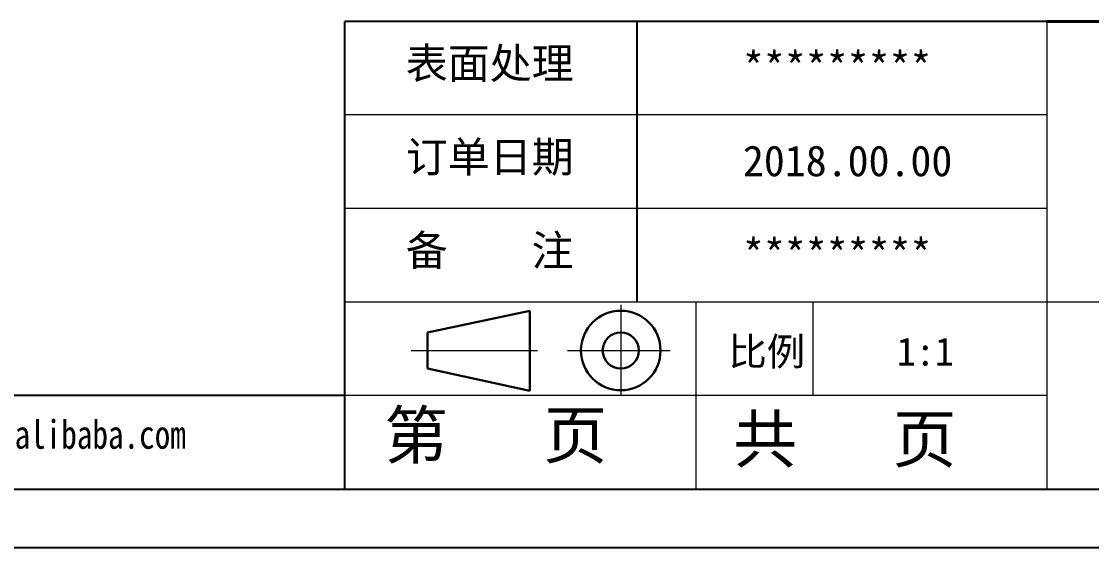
# Model space of a CAD drawing. Header units: inches. Extents: x 1328 to 2905, y 1126 to 1460.
# Drawn here: x 2071.1 to 2216.8, y 1125.7 to 1197.3 of the extents above; entities that cross this region are included whole.
import ezdxf

# ---------------------------------------------------------------- set-up
doc = ezdxf.new("R2010")
doc.units = ezdxf.units.IN
doc.header["$LTSCALE"] = 15
doc.linetypes.add('CENTER2', pattern=[28.575, 19.05, -3.175, 3.175, -3.175])
doc.layers.add('文字', color=81, linetype='Continuous')
for name, color, linetype, lineweight in [('粗实线', 7, 'Continuous', 30), ('细实线', 3, 'Continuous', 9), ('细点划线', 2, 'CENTER2', 9)]:
    doc.layers.add(name, color=color, linetype=linetype, lineweight=lineweight)
doc.styles.get("Standard").update_dxf_attribs({"font": 'txt', "bigfont": 'gbcbig.shx'})
doc.styles.add('宋体', font='', dxfattribs={"width": 0.8, "height": 3.5})
doc.styles.get('宋体').set_extended_font_data('SimSun')

msp = doc.modelspace()

# ---------------------------------------------------------------- linework, layer by layer
for p, q in [((2210.655, 1197.32), (2115.104, 1197.32)), ((2115.104, 1133.619), (2115.104, 1197.32)), ((2154.917, 1159.1), (2154.917, 1197.32)), ((2115.104, 1146.359), (1948.98, 1146.359)), ((1948.98, 1133.619), (2401.758, 1133.619)), ((1936.741, 1125.657), (2409.721, 1125.657)), ((1936.741, 1125.657), (2155.713, 1125.657))]:
    msp.add_line(p, q)
at = {"layer": '粗实线', "color": 7, "lineweight": 40}
msp.add_line((2401.758, 1197.32), (2210.655, 1197.32), dxfattribs=at)
at = {"layer": '粗实线', "color": 7}
for p, q in [((2140.283, 1157.908), (2126.362, 1154.957)), ((2140.283, 1157.908), (2140.283, 1146.998)), ((2126.362, 1154.957), (2126.362, 1150.034)), ((2126.362, 1150.034), (2140.283, 1146.998))]:
    msp.add_line(p, q, dxfattribs=at)
for radius in [5.412, 2.462]:
    msp.add_circle((2152.672, 1152.496), radius, dxfattribs=at)
at = {"layer": '细实线', "color": 7}
for p, q in [((2210.655, 1197.32), (2210.655, 1133.619)), ((2210.655, 1184.58), (2115.104, 1184.58)), ((2210.655, 1171.84), (2115.104, 1171.84)), ((2401.758, 1159.1), (2115.104, 1159.1)), ((2162.879, 1159.1), (2162.879, 1133.619)), ((2178.805, 1159.1), (2178.805, 1146.359)), ((2210.655, 1146.359), (2115.104, 1146.359))]:
    msp.add_line(p, q, dxfattribs=at)
at = {"layer": '细点划线', "color": 7}
for p, q in [((2152.672, 1158.726), (2152.672, 1146.359)), ((2124.143, 1152.496), (2141.349, 1152.496)), ((2145.434, 1152.496), (2159.422, 1152.496))]:
    msp.add_line(p, q, dxfattribs=at)

# ---------------------------------------------------------------- texts
at = {"char_height": 4.18983, "width": 2381.29095, "attachment_point": 1}
for s, insert in [('{\\fSimHei|b0|i0|c134|p49;表面处理}', (2123.412, 1193.705)), ('{\\fSimHei|b0|i0|c134|p49;*********}', (2169.302, 1193.166)), ('{\\fSimHei|b0|i0|c134|p49;订单日期}', (2123.412, 1180.964)), ('{\\fSimHei|b0|i0|c134|p49;2018.00.00}', (2169.302, 1180.426)), ('{\\fSimHei|b0|i0|c134|p49;备    注}', (2123.412, 1168.224)), ('{\\fSimHei|b0|i0|c134|p49;*********}', (2169.302, 1167.685))]:
    msp.add_mtext(s, dxfattribs=dict(at, insert=insert))
at = {"layer": '文字', "color": 0, "insert": (2042.636, 1143.017), "char_height": 3.89284, "width": 68.39344, "attachment_point": 1, "style": '宋体'}
msp.add_mtext('www.szomk.en.alibaba.com', dxfattribs=at)
at = {"layer": '细实线', "color": 7, "attachment_point": 1}
for s, insert, char_height, width in [('{\\fSimSun|b0|i0|c134|p54;比例}', (2167.338, 1154.275), 3.82206, 16.77765), ('{\\fSimSun|b0|i0|c134|p54;1:1}', (2190.231, 1154.275), 3.82206, 16.77765), ('{\\fSimSun|b0|i0|c134|p54;第   页}', (2120.464, 1144.17), 6.3701, 47.77574), ('{\\fSimSun|b0|i0|c134|p54; 共   页}', (2163.659, 1143.628), 6.3701, 47.77574)]:
    msp.add_mtext(s, dxfattribs=dict(at, insert=insert, char_height=char_height, width=width))

doc.saveas('drawing.dxf')
